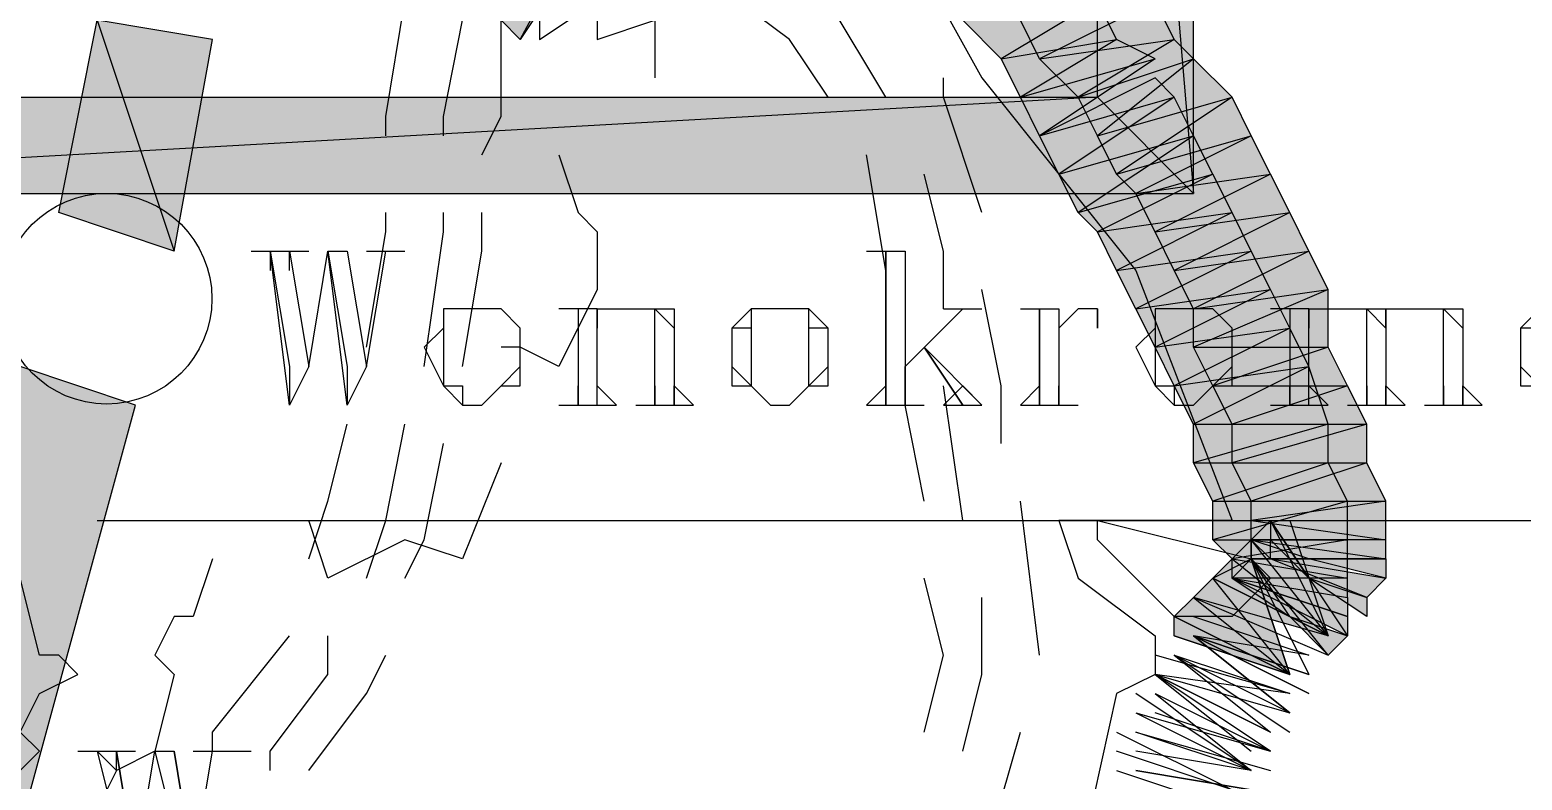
# Model space of a CAD drawing. Header units: millimetres. Extents: x 658 to 813, y 806 to 883.
# Drawn here: x 786.5614 to 786.7973, y 864.4621 to 864.5806 of the extents above; entities that cross this region are included whole.
import ezdxf

# ---------------------------------------------------------------- set-up
doc = ezdxf.new("R2010")
doc.units = ezdxf.units.MM
doc.header["$LTSCALE"] = 0.1
doc.linetypes.add('atContinuous2', pattern=[0])
for name, color, linetype in [('BATKAB', 7, 'Continuous'), ('JL-ARTERI', 7, 'Continuous'), ('JL-TOLL', 7, 'Continuous'), ('LINK NAS BARU', 7, 'Continuous'), ('PANTAI', 7, 'Continuous'), ('pantai1', 7, 'Continuous'), ('RENC-JL-TOL', 7, 'Continuous'), ('SYMBOL', 7, 'Continuous'), ('TEXT', 8, 'Continuous'), ('zat_Mask_solid', 7, 'Continuous')]:
    doc.layers.add(name, color=color, linetype=linetype)

msp = doc.modelspace()

# ---------------------------------------------------------------- hatches: boundary and pattern name
h = msp.add_hatch(color=7)
h.paths.add_polyline_path([(786.74533, 864.74934), (786.73013, 864.73414), (786.74533, 864.55477)])
h.paths.add_polyline_path([(786.73013, 864.73414), (786.74533, 864.55477), (786.73013, 864.56997)], flags=17)
h = msp.add_hatch(color=7)
h.paths.add_polyline_path([(786.74533, 864.55477), (786.73013, 864.56997), (786.45957, 864.55477)])
h.paths.add_polyline_path([(786.73013, 864.56997), (786.45957, 864.55477), (786.47477, 864.56997)], flags=17)
at = {"layer": 'JL-ARTERI'}
h = msp.add_hatch(color=7, dxfattribs=at)
h.paths.add_polyline_path([(786.59029, 864.57909), (786.57205, 864.58213), (786.58421, 864.54565)])
h.paths.add_polyline_path([(786.57205, 864.58213), (786.58421, 864.54565), (786.56597, 864.55173)])
msp.add_hatch(color=7, dxfattribs=at).paths.add_polyline_path([(786.57813, 864.52133), (786.55989, 864.52741), (786.55989, 864.45445)])
at = {"layer": 'JL-TOLL'}
for points in [[(786.63589, 864.58213), (786.63893, 864.57909), (786.66021, 864.61862)], [(786.63893, 864.57909), (786.66021, 864.61862), (786.66325, 864.61558)]]:
    msp.add_hatch(color=7, dxfattribs=at).paths.add_polyline_path(points)
at = {"layer": 'pantai1'}
for points in [[(786.70885, 864.58213), (786.73013, 864.58517), (786.71493, 864.57605)], [(786.73013, 864.58517), (786.71493, 864.57605), (786.73317, 864.57909)], [(786.71797, 864.58213), (786.73925, 864.58517), (786.72101, 864.57605)], [(786.73925, 864.58517), (786.72101, 864.57605), (786.74229, 864.57909)], [(786.71493, 864.57605), (786.73317, 864.57909), (786.71797, 864.56997)], [(786.73317, 864.57909), (786.71797, 864.56997), (786.73925, 864.57605)], [(786.72101, 864.57605), (786.74229, 864.57909), (786.72709, 864.56997)], [(786.74229, 864.57909), (786.72709, 864.56997), (786.74533, 864.57605)], [(786.71797, 864.56997), (786.73925, 864.57605), (786.72101, 864.56389)], [(786.72709, 864.56997), (786.74533, 864.57605), (786.73013, 864.56389)], [(786.74533, 864.57605), (786.73013, 864.56389), (786.75142, 864.56997)], [(786.73925, 864.57301), (786.72101, 864.56389), (786.74229, 864.56997)], [(786.72101, 864.56389), (786.74229, 864.56997), (786.72405, 864.55781)], [(786.74229, 864.56997), (786.72405, 864.55781), (786.74533, 864.56389)], [(786.73013, 864.56389), (786.75142, 864.56997), (786.73317, 864.55781)], [(786.75142, 864.56997), (786.73317, 864.55781), (786.75446, 864.56389)], [(786.72405, 864.55781), (786.74533, 864.56389), (786.72709, 864.55173)], [(786.74533, 864.56389), (786.72709, 864.55173), (786.74838, 864.55781)], [(786.73317, 864.55781), (786.75446, 864.56389), (786.73621, 864.55477)], [(786.75446, 864.56389), (786.73621, 864.55477), (786.7575, 864.55781)], [(786.72709, 864.55173), (786.74838, 864.55781), (786.73013, 864.54869)], [(786.74838, 864.55781), (786.73013, 864.54869), (786.75142, 864.55173)], [(786.73621, 864.55477), (786.7575, 864.55781), (786.73925, 864.54869)], [(786.7575, 864.55781), (786.73925, 864.54869), (786.76054, 864.55173)], [(786.73013, 864.54869), (786.75142, 864.55173), (786.73317, 864.54261)], [(786.75142, 864.55173), (786.73317, 864.54261), (786.75446, 864.54565)], [(786.73925, 864.54869), (786.76054, 864.55173), (786.74229, 864.54261)], [(786.76054, 864.55173), (786.74229, 864.54261), (786.76358, 864.54565)], [(786.73317, 864.54261), (786.75446, 864.54565), (786.73621, 864.53653)], [(786.75446, 864.54565), (786.73621, 864.53653), (786.7575, 864.53957)], [(786.74229, 864.54261), (786.76358, 864.54565), (786.74533, 864.53653)], [(786.76358, 864.54565), (786.74533, 864.53653), (786.76662, 864.53957)], [(786.73621, 864.53653), (786.7575, 864.53957), (786.73925, 864.53045)], [(786.7575, 864.53957), (786.73925, 864.53045), (786.76054, 864.53349)], [(786.73925, 864.53045), (786.76054, 864.53349), (786.74229, 864.52437)], [(786.76054, 864.53349), (786.74229, 864.52437), (786.76358, 864.52741)], [(786.74229, 864.52437), (786.76358, 864.52741), (786.74533, 864.51829)], [(786.76358, 864.52741), (786.74533, 864.51829), (786.76662, 864.51829)], [(786.76358, 864.49397), (786.7575, 864.50309), (786.7575, 864.50005)], [(786.76054, 864.48789), (786.75446, 864.49701), (786.75142, 864.49397)], [(786.76358, 864.49701), (786.77574, 864.49701), (786.77574, 864.49397)], [(786.76662, 864.48485), (786.74533, 864.49093), (786.74838, 864.49397)], [(786.76358, 864.49397), (786.7727, 864.49093), (786.7727, 864.48789)], [(786.76054, 864.47877), (786.74229, 864.48485), (786.74229, 864.48789)], [(786.76054, 864.48789), (786.76966, 864.48485), (786.76662, 864.48181)]]:
    msp.add_hatch(color=7, dxfattribs=at).paths.add_polyline_path(points)
h = msp.add_hatch(color=7, dxfattribs=at)
h.paths.add_polyline_path([(786.74533, 864.53653), (786.76662, 864.53957), (786.74533, 864.53045)], flags=17)
h.paths.add_polyline_path([(786.76662, 864.53957), (786.74533, 864.53045), (786.76662, 864.53045)], flags=17)
h = msp.add_hatch(color=7, dxfattribs=at)
h.paths.add_polyline_path([(786.74533, 864.51829), (786.76662, 864.51829), (786.74533, 864.51221)], flags=16)
h.paths.add_polyline_path([(786.76662, 864.51829), (786.74533, 864.51221), (786.76662, 864.51221)])
h = msp.add_hatch(color=7, dxfattribs=at)
h.paths.add_polyline_path([(786.75142, 864.51829), (786.7727, 864.51829), (786.75142, 864.51221)], flags=16)
h.paths.add_polyline_path([(786.7727, 864.51829), (786.75142, 864.51221), (786.7727, 864.51221)])
h = msp.add_hatch(color=7, dxfattribs=at)
h.paths.add_polyline_path([(786.74838, 864.50613), (786.76966, 864.50613), (786.74838, 864.50005)], flags=16)
h.paths.add_polyline_path([(786.76966, 864.50613), (786.74838, 864.50005), (786.76966, 864.50005)])
h = msp.add_hatch(color=7, dxfattribs=at)
h.paths.add_polyline_path([(786.75446, 864.50613), (786.77574, 864.50613), (786.75446, 864.50309)], flags=16)
h.paths.add_polyline_path([(786.77574, 864.50613), (786.75446, 864.50309), (786.77574, 864.50005)])
h.paths.add_polyline_path([(786.75446, 864.50309), (786.77574, 864.50005), (786.75446, 864.50005)], flags=17)
h = msp.add_hatch(color=7, dxfattribs=at)
h.paths.add_polyline_path([(786.76966, 864.50005), (786.75142, 864.49701), (786.76966, 864.49397)])
h.paths.add_polyline_path([(786.75142, 864.49701), (786.76966, 864.49397), (786.75142, 864.49397)], flags=17)
h = msp.add_hatch(color=7, dxfattribs=at)
h.paths.add_polyline_path([(786.77574, 864.50005), (786.75446, 864.50005), (786.77574, 864.49701)], flags=17)
h.paths.add_polyline_path([(786.75446, 864.50005), (786.77574, 864.49701), (786.75446, 864.49701)], flags=17)
h = msp.add_hatch(color=7, dxfattribs=at)
h.paths.add_polyline_path([(786.76966, 864.49397), (786.75142, 864.49397), (786.76966, 864.49093)], flags=17)
h.paths.add_polyline_path([(786.75142, 864.49397), (786.76966, 864.49093), (786.76966, 864.48789)])
at = {"layer": 'zat_Mask_solid'}
for points in [[(786.74533, 864.53045), (786.76662, 864.53045), (786.74838, 864.52437)], [(786.76662, 864.53045), (786.74838, 864.52437), (786.76966, 864.52437)], [(786.74838, 864.52437), (786.76966, 864.52437), (786.75142, 864.51829)], [(786.76966, 864.52437), (786.75142, 864.51829), (786.7727, 864.51829)], [(786.74533, 864.51221), (786.76662, 864.51221), (786.74838, 864.50613)], [(786.76662, 864.51221), (786.74838, 864.50613), (786.76966, 864.50613)], [(786.75142, 864.51221), (786.7727, 864.51221), (786.75446, 864.50613)], [(786.7727, 864.51221), (786.75446, 864.50613), (786.77574, 864.50613)], [(786.76662, 864.48485), (786.75446, 864.50005), (786.7575, 864.50309)], [(786.74838, 864.50005), (786.76966, 864.50005), (786.75142, 864.49701)], [(786.75142, 864.49701), (786.76662, 864.48485), (786.75446, 864.50005)], [(786.76358, 864.49701), (786.75446, 864.50005), (786.75446, 864.49701)], [(786.7575, 864.49701), (786.7575, 864.50005), (786.75446, 864.50005)], [(786.76054, 864.47877), (786.74838, 864.49397), (786.75446, 864.49701)], [(786.74838, 864.49397), (786.75142, 864.49701), (786.76662, 864.48485)], [(786.7575, 864.49701), (786.77574, 864.49397), (786.7727, 864.49093)], [(786.74533, 864.49093), (786.76054, 864.47877), (786.74838, 864.49397)], [(786.76966, 864.48789), (786.76966, 864.48485), (786.75142, 864.49397)], [(786.74229, 864.48789), (786.74533, 864.49093), (786.76054, 864.47877)]]:
    msp.add_hatch(color=7, dxfattribs=at).paths.add_polyline_path(points)

# ---------------------------------------------------------------- linework, layer by layer
at = {"color": 7}
for points in [[(786.74533, 864.74934), (786.73013, 864.73414), (786.74533, 864.55477), (786.74533, 864.74934)], [(786.73013, 864.73414), (786.74533, 864.55477), (786.73013, 864.56997), (786.73013, 864.73414)], [(786.74533, 864.55477), (786.73013, 864.56997), (786.45957, 864.55477), (786.74533, 864.55477)], [(786.73013, 864.56997), (786.45957, 864.55477), (786.47477, 864.56997), (786.73013, 864.56997)]]:
    msp.add_lwpolyline(points, dxfattribs=at)
at = {"layer": 'BATKAB', "color": 7}
for points in [[(786.64197, 864.58213), (786.64197, 864.57909), (786.65109, 864.58517), (786.65109, 864.57909), (786.66021, 864.58213), (786.66021, 864.57301)], [(786.64501, 864.56085), (786.64805, 864.55173), (786.65109, 864.54869), (786.65109, 864.53957), (786.64501, 864.52741), (786.63893, 864.53045), (786.63589, 864.53045)], [(786.63589, 864.51221), (786.62981, 864.49701), (786.62069, 864.50005), (786.60853, 864.49397), (786.60549, 864.50309)], [(786.59029, 864.49701), (786.58725, 864.48789), (786.58421, 864.48789), (786.58117, 864.48181), (786.58421, 864.47877), (786.58117, 864.46661), (786.57509, 864.46357), (786.57205, 864.45749)], [(786.55685, 864.46357), (786.55989, 864.46357), (786.56293, 864.46661), (786.55989, 864.46965), (786.56293, 864.47573), (786.56901, 864.47877), (786.56597, 864.48181), (786.56293, 864.48181), (786.55989, 864.49397)]]:
    msp.add_lwpolyline(points, dxfattribs=at)
at = {"layer": 'JL-ARTERI', "color": 7, "linetype": 'atContinuous2'}
for p, q in [((786.56597, 864.55173), (786.57205, 864.58213)), ((786.59029, 864.57909), (786.57205, 864.58213)), ((786.57205, 864.58213), (786.58421, 864.54565)), ((786.57205, 864.58213), (786.58421, 864.54565)), ((786.58421, 864.54565), (786.59029, 864.57909)), ((786.58421, 864.54565), (786.56597, 864.55173))]:
    msp.add_line(p, q, dxfattribs=at)
at = {"layer": 'JL-ARTERI', "color": 7}
msp.add_lwpolyline([(786.57813, 864.52133), (786.55989, 864.52741), (786.55989, 864.45445), (786.57813, 864.52133)], dxfattribs=at)
at = {"layer": 'JL-TOLL', "color": 7}
for points in [[(786.63589, 864.58213), (786.63893, 864.57909), (786.66021, 864.61862), (786.63589, 864.58213)], [(786.63893, 864.57909), (786.66021, 864.61862), (786.66325, 864.61558), (786.63893, 864.57909)]]:
    msp.add_lwpolyline(points, dxfattribs=at)
at = {"layer": 'LINK NAS BARU', "color": 7}
msp.add_lwpolyline([(786.57205, 864.50309), (786.88822, 864.50309), (786.88822, 864.52437)], dxfattribs=at)
at = {"layer": 'PANTAI', "color": 7}
for points in [[(786.61765, 864.69462), (786.63589, 864.6855), (786.66629, 864.6551), (786.71189, 864.57301), (786.73621, 864.54261), (786.75142, 864.50309), (786.72405, 864.50309), (786.72709, 864.49397), (786.73925, 864.48485), (786.73925, 864.47877), (786.73317, 864.47573), (786.72709, 864.44837)], [(786.74229, 864.48789), (786.73013, 864.50005), (786.73013, 864.50309), (786.75446, 864.49701), (786.7575, 864.49397), (786.75142, 864.48789), (786.74229, 864.48789)]]:
    msp.add_lwpolyline(points, dxfattribs=at)
at = {"layer": 'pantai1', "color": 7}
for points in [[(786.70885, 864.58213), (786.73013, 864.58517), (786.71493, 864.57605), (786.70885, 864.58213)], [(786.73013, 864.58517), (786.71493, 864.57605), (786.73317, 864.57909), (786.73013, 864.58517)], [(786.71797, 864.58213), (786.73925, 864.58517), (786.72101, 864.57605), (786.71797, 864.58213)], [(786.73925, 864.58517), (786.72101, 864.57605), (786.74229, 864.57909), (786.73925, 864.58517)], [(786.71493, 864.57605), (786.73317, 864.57909), (786.71797, 864.56997), (786.71493, 864.57605)], [(786.73317, 864.57909), (786.71797, 864.56997), (786.73925, 864.57605), (786.73317, 864.57909)], [(786.72101, 864.57605), (786.74229, 864.57909), (786.72709, 864.56997), (786.72101, 864.57605)], [(786.74229, 864.57909), (786.72709, 864.56997), (786.74533, 864.57605), (786.74229, 864.57909)], [(786.71797, 864.56997), (786.73925, 864.57605), (786.72101, 864.56389), (786.71797, 864.56997)], [(786.72709, 864.56997), (786.74533, 864.57605), (786.73013, 864.56389), (786.72709, 864.56997)], [(786.74533, 864.57605), (786.73013, 864.56389), (786.75142, 864.56997), (786.74533, 864.57605)], [(786.73925, 864.57301), (786.72101, 864.56389), (786.74229, 864.56997), (786.73925, 864.57301)], [(786.72101, 864.56389), (786.74229, 864.56997), (786.72405, 864.55781), (786.72101, 864.56389)], [(786.74229, 864.56997), (786.72405, 864.55781), (786.74533, 864.56389), (786.74229, 864.56997)], [(786.73013, 864.56389), (786.75142, 864.56997), (786.73317, 864.55781), (786.73013, 864.56389)], [(786.75142, 864.56997), (786.73317, 864.55781), (786.75446, 864.56389), (786.75142, 864.56997)], [(786.72405, 864.55781), (786.74533, 864.56389), (786.72709, 864.55173), (786.72405, 864.55781)], [(786.74533, 864.56389), (786.72709, 864.55173), (786.74838, 864.55781), (786.74533, 864.56389)], [(786.73317, 864.55781), (786.75446, 864.56389), (786.73621, 864.55477), (786.73317, 864.55781)], [(786.75446, 864.56389), (786.73621, 864.55477), (786.7575, 864.55781), (786.75446, 864.56389)], [(786.72709, 864.55173), (786.74838, 864.55781), (786.73013, 864.54869), (786.72709, 864.55173)], [(786.74838, 864.55781), (786.73013, 864.54869), (786.75142, 864.55173), (786.74838, 864.55781)], [(786.73621, 864.55477), (786.7575, 864.55781), (786.73925, 864.54869), (786.73621, 864.55477)], [(786.7575, 864.55781), (786.73925, 864.54869), (786.76054, 864.55173), (786.7575, 864.55781)], [(786.73013, 864.54869), (786.75142, 864.55173), (786.73317, 864.54261), (786.73013, 864.54869)], [(786.75142, 864.55173), (786.73317, 864.54261), (786.75446, 864.54565), (786.75142, 864.55173)], [(786.73925, 864.54869), (786.76054, 864.55173), (786.74229, 864.54261), (786.73925, 864.54869)], [(786.76054, 864.55173), (786.74229, 864.54261), (786.76358, 864.54565), (786.76054, 864.55173)], [(786.73317, 864.54261), (786.75446, 864.54565), (786.73621, 864.53653), (786.73317, 864.54261)], [(786.75446, 864.54565), (786.73621, 864.53653), (786.7575, 864.53957), (786.75446, 864.54565)], [(786.74229, 864.54261), (786.76358, 864.54565), (786.74533, 864.53653), (786.74229, 864.54261)], [(786.76358, 864.54565), (786.74533, 864.53653), (786.76662, 864.53957), (786.76358, 864.54565)], [(786.73621, 864.53653), (786.7575, 864.53957), (786.73925, 864.53045), (786.73621, 864.53653)], [(786.7575, 864.53957), (786.73925, 864.53045), (786.76054, 864.53349), (786.7575, 864.53957)], [(786.74533, 864.53653), (786.76662, 864.53957), (786.74533, 864.53045), (786.74533, 864.53653)], [(786.76662, 864.53957), (786.74533, 864.53045), (786.76662, 864.53045), (786.76662, 864.53957)], [(786.73925, 864.53045), (786.76054, 864.53349), (786.74229, 864.52437), (786.73925, 864.53045)], [(786.76054, 864.53349), (786.74229, 864.52437), (786.76358, 864.52741), (786.76054, 864.53349)], [(786.74533, 864.53045), (786.76662, 864.53045), (786.74838, 864.52437), (786.74533, 864.53045)], [(786.76662, 864.53045), (786.74838, 864.52437), (786.76966, 864.52437), (786.76662, 864.53045)], [(786.74229, 864.52437), (786.76358, 864.52741), (786.74533, 864.51829), (786.74229, 864.52437)], [(786.76358, 864.52741), (786.74533, 864.51829), (786.76662, 864.51829), (786.76358, 864.52741)], [(786.74838, 864.52437), (786.76966, 864.52437), (786.75142, 864.51829), (786.74838, 864.52437)], [(786.76966, 864.52437), (786.75142, 864.51829), (786.7727, 864.51829), (786.76966, 864.52437)], [(786.74533, 864.51829), (786.76662, 864.51829), (786.74533, 864.51221), (786.74533, 864.51829)], [(786.76662, 864.51829), (786.74533, 864.51221), (786.76662, 864.51221), (786.76662, 864.51829)], [(786.75142, 864.51829), (786.7727, 864.51829), (786.75142, 864.51221), (786.75142, 864.51829)], [(786.7727, 864.51829), (786.75142, 864.51221), (786.7727, 864.51221), (786.7727, 864.51829)], [(786.74533, 864.51221), (786.76662, 864.51221), (786.74838, 864.50613), (786.74533, 864.51221)], [(786.76662, 864.51221), (786.74838, 864.50613), (786.76966, 864.50613), (786.76662, 864.51221)], [(786.75142, 864.51221), (786.7727, 864.51221), (786.75446, 864.50613), (786.75142, 864.51221)], [(786.7727, 864.51221), (786.75446, 864.50613), (786.77574, 864.50613), (786.7727, 864.51221)], [(786.74838, 864.50613), (786.76966, 864.50613), (786.74838, 864.50005), (786.74838, 864.50613)], [(786.76966, 864.50613), (786.74838, 864.50005), (786.76966, 864.50005), (786.76966, 864.50613)], [(786.75446, 864.50613), (786.77574, 864.50613), (786.75446, 864.50309), (786.75446, 864.50613)], [(786.77574, 864.50613), (786.75446, 864.50309), (786.77574, 864.50005), (786.77574, 864.50613)], [(786.75446, 864.50309), (786.77574, 864.50005), (786.75446, 864.50005), (786.75446, 864.50309)], [(786.76662, 864.48485), (786.75446, 864.50005), (786.7575, 864.50309), (786.76662, 864.48485)], [(786.76358, 864.49397), (786.7575, 864.50309), (786.7575, 864.50005), (786.76358, 864.49397)], [(786.7575, 864.50309), (786.76966, 864.48485)], [(786.76054, 864.50309), (786.76662, 864.48485), (786.7575, 864.50309)], [(786.74838, 864.50005), (786.76966, 864.50005), (786.75142, 864.49701), (786.74838, 864.50005)], [(786.76966, 864.50005), (786.75142, 864.49701), (786.76966, 864.49397), (786.76966, 864.50005)], [(786.75142, 864.49701), (786.76662, 864.48485), (786.75446, 864.50005), (786.75142, 864.49701)], [(786.77574, 864.50005), (786.75446, 864.50005), (786.77574, 864.49701), (786.77574, 864.50005)], [(786.75446, 864.50005), (786.77574, 864.49701), (786.75446, 864.49701), (786.75446, 864.50005)], [(786.76358, 864.49701), (786.75446, 864.50005), (786.75446, 864.49701), (786.76358, 864.49701)], [(786.7575, 864.49701), (786.7575, 864.50005), (786.75446, 864.50005), (786.7575, 864.49701)], [(786.76054, 864.47877), (786.74838, 864.49397), (786.75446, 864.49701), (786.76054, 864.47877)], [(786.74838, 864.49397), (786.75142, 864.49701), (786.76662, 864.48485), (786.74838, 864.49397)], [(786.75142, 864.49701), (786.76966, 864.49397), (786.75142, 864.49397), (786.75142, 864.49701)], [(786.76054, 864.48789), (786.75446, 864.49701), (786.75142, 864.49397), (786.76054, 864.48789)], [(786.76662, 864.48181), (786.75446, 864.49701), (786.76358, 864.47877)], [(786.76054, 864.47877), (786.75446, 864.49701)], [(786.7575, 864.49701), (786.77574, 864.49397), (786.7727, 864.49093), (786.7575, 864.49701)], [(786.76358, 864.49701), (786.77574, 864.49701), (786.77574, 864.49397), (786.76358, 864.49701)], [(786.74533, 864.49093), (786.76054, 864.47877), (786.74838, 864.49397), (786.74533, 864.49093)], [(786.76662, 864.48485), (786.74533, 864.49093), (786.74838, 864.49397), (786.76662, 864.48485)], [(786.76966, 864.49397), (786.75142, 864.49397), (786.76966, 864.49093), (786.76966, 864.49397)], [(786.75142, 864.49397), (786.76966, 864.49093), (786.76966, 864.48789), (786.75142, 864.49397)], [(786.76966, 864.48789), (786.76966, 864.48485), (786.75142, 864.49397), (786.76966, 864.48789)], [(786.76358, 864.49397), (786.7727, 864.49093), (786.7727, 864.48789), (786.76358, 864.49397)], [(786.74229, 864.48789), (786.74533, 864.49093), (786.76054, 864.47877), (786.74229, 864.48789)], [(786.74533, 864.49093), (786.76662, 864.48181)], [(786.76054, 864.47877), (786.74229, 864.48485), (786.74229, 864.48789), (786.76054, 864.47877)], [(786.74533, 864.48789), (786.76358, 864.48181), (786.74533, 864.48485), (786.76358, 864.47877), (786.74533, 864.48485), (786.76358, 864.47573), (786.74533, 864.48485), (786.76054, 864.47269), (786.74533, 864.48485)], [(786.76054, 864.48789), (786.76966, 864.48485), (786.76662, 864.48181), (786.76054, 864.48789)], [(786.74229, 864.48485), (786.76054, 864.47877)], [(786.74229, 864.48181), (786.76054, 864.47573), (786.73925, 864.48181)], [(786.74229, 864.48181), (786.7575, 864.46965), (786.73925, 864.47877)], [(786.76054, 864.47269), (786.74229, 864.48181), (786.76054, 864.46965)], [(786.76054, 864.47573), (786.73925, 864.47877), (786.76054, 864.47269)], [(786.73925, 864.47877), (786.7575, 864.46965), (786.73925, 864.47877), (786.7575, 864.46965)], [(786.7575, 864.46661), (786.73925, 864.47877), (786.75446, 864.46661)], [(786.73925, 864.47573), (786.75446, 864.46357), (786.73621, 864.47573)], [(786.73925, 864.47573), (786.7575, 864.46661), (786.73925, 864.47269)], [(786.73621, 864.47269), (786.75446, 864.46357), (786.73621, 864.46965)], [(786.73621, 864.47269), (786.7575, 864.46661)], [(786.73317, 864.46965), (786.75142, 864.46053), (786.73317, 864.46661)], [(786.73621, 864.46965), (786.7575, 864.46357)], [(786.75446, 864.46357), (786.73621, 864.46661)], [(786.73317, 864.46357), (786.75142, 864.45749), (786.73317, 864.46053)], [(786.75446, 864.46053), (786.73621, 864.46357), (786.75446, 864.46053)]]:
    msp.add_lwpolyline(points, dxfattribs=at)
at = {"layer": 'RENC-JL-TOL', "color": 7}
for points in [[(786.68757, 864.56997), (786.68149, 864.57909), (786.66933, 864.58821)], [(786.69669, 864.56997), (786.68757, 864.58517), (786.68149, 864.58821)], [(786.61765, 864.56389), (786.61765, 864.56693), (786.62069, 864.58517)], [(786.62677, 864.56389), (786.62677, 864.56693), (786.62981, 864.58213)], [(786.63285, 864.56085), (786.63589, 864.56693), (786.63589, 864.58213)], [(786.71189, 864.55173), (786.70581, 864.56997), (786.70581, 864.57301)], [(786.69669, 864.53957), (786.69669, 864.54261), (786.69365, 864.56085)], [(786.70581, 864.53653), (786.70581, 864.54565), (786.70277, 864.55781)], [(786.61461, 864.53045), (786.61765, 864.54869), (786.61765, 864.55173)], [(786.62373, 864.52741), (786.62677, 864.54869), (786.62677, 864.55173)], [(786.62981, 864.52741), (786.63285, 864.54565), (786.63285, 864.55173)], [(786.71493, 864.51525), (786.71493, 864.52437), (786.71189, 864.53957)], [(786.70277, 864.50613), (786.69973, 864.52133), (786.69973, 864.52741)], [(786.70885, 864.50309), (786.70581, 864.52437)], [(786.60549, 864.49701), (786.60853, 864.50613), (786.61157, 864.51829)], [(786.61461, 864.49397), (786.61765, 864.50309), (786.62069, 864.51829)], [(786.62069, 864.49397), (786.62373, 864.50005), (786.62677, 864.51525)], [(786.72101, 864.48181), (786.71797, 864.50613)], [(786.70277, 864.46965), (786.70581, 864.48181), (786.70277, 864.49397)], [(786.70885, 864.46661), (786.71189, 864.47877), (786.71189, 864.49093)], [(786.59029, 864.46661), (786.59029, 864.46965), (786.60245, 864.48485)], [(786.59941, 864.46357), (786.59941, 864.46661), (786.60853, 864.47877), (786.60853, 864.48485)], [(786.60549, 864.46357), (786.61461, 864.47573), (786.61765, 864.48181)], [(786.71189, 864.44837), (786.71797, 864.46965)]]:
    msp.add_lwpolyline(points, dxfattribs=at)
at = {"layer": 'SYMBOL', "color": 7, "linetype": 'atContinuous2'}
msp.add_circle((786.57355, 864.53813), 0.01664, dxfattribs=at)
at = {"layer": 'TEXT', "color": 7}
for points in [[(786.59637, 864.54565), (786.60549, 864.54565)], [(786.59637, 864.54565), (786.59941, 864.54565), (786.59941, 864.54261)], [(786.60245, 864.52133), (786.59941, 864.54565), (786.60245, 864.52741), (786.60245, 864.52133)], [(786.60245, 864.54565), (786.60549, 864.52741), (786.60853, 864.54565)], [(786.60245, 864.54261), (786.60245, 864.54565)], [(786.61157, 864.52133), (786.60853, 864.54565), (786.61157, 864.52741), (786.61157, 864.52133)], [(786.60853, 864.54565), (786.61157, 864.54565)], [(786.61157, 864.54565), (786.61461, 864.52741), (786.61765, 864.54565)], [(786.61461, 864.54565), (786.62069, 864.54565)], [(786.61461, 864.54565), (786.61765, 864.54565)], [(786.69365, 864.54565), (786.69973, 864.54565), (786.69973, 864.52133)], [(786.69365, 864.54565), (786.69669, 864.54565), (786.69669, 864.54261)], [(786.69669, 864.52133), (786.69669, 864.54565), (786.69669, 864.52437)], [(786.62981, 864.53653), (786.62677, 864.53653), (786.62677, 864.53349), (786.62373, 864.53045), (786.62677, 864.52437), (786.62981, 864.52133), (786.63285, 864.52133), (786.63589, 864.52437), (786.63893, 864.52437), (786.63893, 864.53045), (786.63893, 864.53349), (786.63589, 864.53653), (786.63285, 864.53653), (786.62981, 864.53653)], [(786.62981, 864.53653), (786.62677, 864.53653), (786.62677, 864.53349), (786.62677, 864.52741), (786.62677, 864.52437), (786.62981, 864.52437), (786.62981, 864.52133)], [(786.63285, 864.52133), (786.63589, 864.52437), (786.63893, 864.52741), (786.63893, 864.53349), (786.63589, 864.53653), (786.63285, 864.53653)], [(786.65109, 864.52437), (786.65109, 864.53653), (786.64501, 864.53653)], [(786.64805, 864.53653), (786.64805, 864.52133)], [(786.65109, 864.52133), (786.65109, 864.53653), (786.65109, 864.53349)], [(786.65109, 864.53653), (786.65413, 864.53653), (786.66021, 864.53653), (786.66325, 864.53653), (786.66325, 864.53349), (786.66325, 864.52133)], [(786.66021, 864.52133), (786.66021, 864.53349), (786.66021, 864.53653), (786.66325, 864.53349), (786.66325, 864.52437)], [(786.67845, 864.53653), (786.67541, 864.53653), (786.67237, 864.53349), (786.67237, 864.53045), (786.67237, 864.52437), (786.67541, 864.52437), (786.67845, 864.52133), (786.68149, 864.52133), (786.68453, 864.52437), (786.68757, 864.52437), (786.68757, 864.53045), (786.68757, 864.53349), (786.68453, 864.53653), (786.68149, 864.53653), (786.67845, 864.53653)], [(786.67845, 864.53653), (786.67541, 864.53653), (786.67541, 864.53349), (786.67541, 864.52741), (786.67541, 864.52437), (786.67845, 864.52133)], [(786.68149, 864.52133), (786.68453, 864.52437), (786.68453, 864.52741), (786.68453, 864.53349), (786.68453, 864.53653), (786.68149, 864.53653)], [(786.70885, 864.53653), (786.69973, 864.52741)], [(786.70581, 864.53653), (786.71189, 864.53653)], [(786.70581, 864.53653), (786.70885, 864.53653), (786.71189, 864.53653)], [(786.71797, 864.53653), (786.72405, 864.53653), (786.72405, 864.52133)], [(786.71797, 864.53653), (786.72101, 864.53653)], [(786.72101, 864.52133), (786.72101, 864.53653), (786.72101, 864.52437)], [(786.73013, 864.53653), (786.73013, 864.53349), (786.73013, 864.53653), (786.72709, 864.53653), (786.72405, 864.53349), (786.72405, 864.53045)], [(786.74229, 864.53653), (786.73925, 864.53653), (786.73925, 864.53349), (786.73621, 864.53045), (786.73925, 864.52437), (786.74229, 864.52133), (786.74533, 864.52133), (786.74838, 864.52437), (786.75142, 864.52437), (786.75142, 864.53045), (786.75142, 864.53349), (786.74838, 864.53653), (786.74533, 864.53653), (786.74229, 864.53653)], [(786.74229, 864.53653), (786.73925, 864.53653), (786.73925, 864.53349), (786.73925, 864.52741), (786.73925, 864.52437), (786.74229, 864.52437), (786.74229, 864.52133)], [(786.74533, 864.52133), (786.74838, 864.52437), (786.75142, 864.52741), (786.75142, 864.53349), (786.74838, 864.53653), (786.74533, 864.53653)], [(786.76358, 864.52437), (786.76358, 864.53653), (786.7575, 864.53653)], [(786.76054, 864.53653), (786.76054, 864.52133)], [(786.76358, 864.52133), (786.76358, 864.53653), (786.76358, 864.53349)], [(786.76358, 864.53653), (786.76662, 864.53653), (786.7727, 864.53653), (786.77574, 864.53653), (786.77574, 864.53349), (786.77574, 864.52133)], [(786.7727, 864.52133), (786.7727, 864.53349), (786.7727, 864.53653), (786.77574, 864.53349), (786.77574, 864.52437)], [(786.77574, 864.53349), (786.77574, 864.53653), (786.77878, 864.53653), (786.78486, 864.53653), (786.7879, 864.53653), (786.7879, 864.53349), (786.7879, 864.52133)], [(786.78486, 864.52133), (786.78486, 864.53349), (786.78486, 864.53653), (786.7879, 864.53349), (786.7879, 864.52437)], [(786.8031, 864.53653), (786.80006, 864.53653), (786.79702, 864.53349), (786.79702, 864.53045), (786.79702, 864.52437), (786.80006, 864.52437), (786.8031, 864.52133), (786.80614, 864.52133), (786.80918, 864.52437), (786.81222, 864.52437), (786.81222, 864.53045), (786.81222, 864.53349), (786.80918, 864.53653), (786.80614, 864.53653), (786.8031, 864.53653)], [(786.62677, 864.53349), (786.62677, 864.52741), (786.62677, 864.52437)], [(786.63893, 864.52437), (786.63893, 864.52741), (786.63893, 864.53349)], [(786.67541, 864.53349), (786.67237, 864.53349), (786.67237, 864.52741), (786.67541, 864.52437)], [(786.68453, 864.52437), (786.68757, 864.52741), (786.68757, 864.53349), (786.68453, 864.53349)], [(786.73925, 864.53349), (786.73925, 864.52741), (786.73925, 864.52437)], [(786.75142, 864.52437), (786.75142, 864.52741), (786.75142, 864.53349)], [(786.80006, 864.53349), (786.79702, 864.53349), (786.79702, 864.52741), (786.80006, 864.52437)], [(786.71189, 864.52133), (786.70277, 864.53045), (786.70885, 864.52133), (786.70277, 864.53045)], [(786.60549, 864.52741), (786.60245, 864.52133)], [(786.61461, 864.52741), (786.61157, 864.52133)], [(786.64805, 864.52437), (786.64805, 864.52133), (786.64805, 864.52437)], [(786.65109, 864.52133), (786.65109, 864.52437), (786.65413, 864.52133)], [(786.66021, 864.52437), (786.66021, 864.52133), (786.66021, 864.52437)], [(786.66325, 864.52133), (786.66325, 864.52437), (786.66629, 864.52133)], [(786.69365, 864.52133), (786.69669, 864.52437), (786.69669, 864.52133)], [(786.69973, 864.52437), (786.69973, 864.52133), (786.69973, 864.52437)], [(786.70581, 864.52133), (786.70885, 864.52437), (786.71189, 864.52133)], [(786.71797, 864.52133), (786.72101, 864.52437), (786.72101, 864.52133)], [(786.72405, 864.52437), (786.72405, 864.52133), (786.72405, 864.52437)], [(786.76054, 864.52437), (786.76054, 864.52133), (786.76054, 864.52437)], [(786.76358, 864.52133), (786.76358, 864.52437), (786.76662, 864.52133)], [(786.7727, 864.52437), (786.7727, 864.52133), (786.7727, 864.52437)], [(786.77574, 864.52133), (786.77574, 864.52437), (786.77878, 864.52133)], [(786.78486, 864.52437), (786.78486, 864.52133), (786.78486, 864.52437)], [(786.7879, 864.52133), (786.7879, 864.52437), (786.79094, 864.52133)], [(786.64501, 864.52133), (786.65413, 864.52133)], [(786.65717, 864.52133), (786.66629, 864.52133)], [(786.69365, 864.52133), (786.70277, 864.52133)], [(786.70581, 864.52133), (786.71189, 864.52133)], [(786.71797, 864.52133), (786.72709, 864.52133)], [(786.7575, 864.52133), (786.76662, 864.52133)], [(786.76966, 864.52133), (786.77878, 864.52133)], [(786.78182, 864.52133), (786.79094, 864.52133)], [(786.56901, 864.46661), (786.57813, 864.46661)], [(786.56901, 864.46661), (786.57509, 864.46661)], [(786.57205, 864.46661), (786.57813, 864.44229), (786.57813, 864.44837), (786.57509, 864.46661), (786.57813, 864.44837), (786.58117, 864.46661)], [(786.57205, 864.46661), (786.57509, 864.46357), (786.57509, 864.46661), (786.57813, 864.46661)], [(786.58117, 864.46661), (786.58725, 864.44229), (786.58725, 864.44837), (786.58421, 864.46661), (786.58725, 864.44837), (786.59029, 864.46661)], [(786.58117, 864.46661), (786.58421, 864.46661)], [(786.58725, 864.46661), (786.59637, 864.46661)], [(786.59029, 864.46661), (786.59333, 864.46661)]]:
    msp.add_lwpolyline(points, dxfattribs=at)

doc.saveas('drawing.dxf')
